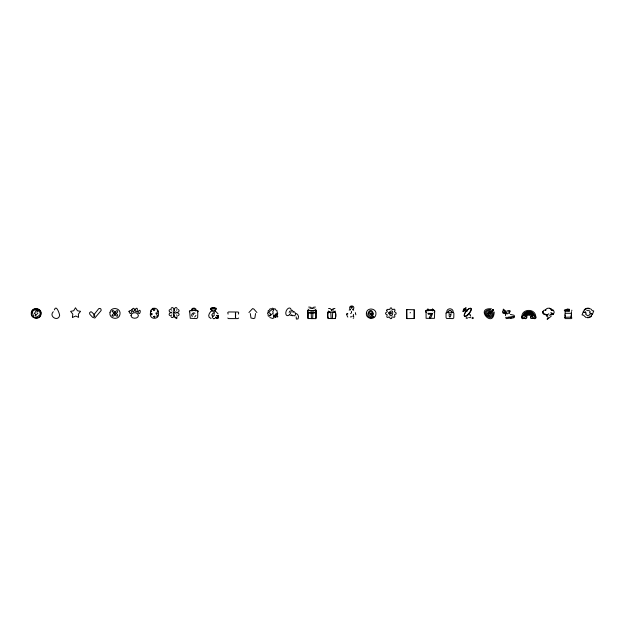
<?xml version="1.0" encoding="UTF-8"?>
<svg xmlns="http://www.w3.org/2000/svg" width="625" height="625" viewBox="0 0 625 625"><rect width="100%" height="100%" fill="white"/><g stroke="black" fill="none" stroke-linecap="round" stroke-linejoin="round"><path stroke-width="0.94" d="M451.688 313.18C452.82 309.375 447.117 309.375 448.242 313.18M545.969 314.43L545.438 314.547L545.969 314.43C541.852 315.891 541.883 308.805 545.969 310.188M542.703 312.57L542.82 313.07L542.836 311.57L542.711 312.062M571.125 316.828L571.195 314.906M509.57 313.18L509.641 311.867M505.484 315.641L505.633 313.18M174.453 314.867C173.508 316.805 176.375 318.945 177.227 316.57M521.836 317.078C521.484 308.18 536.086 308.18 535.727 317.078M173.719 310.789C174.789 308.844 172.164 305.922 170.984 308.562M192.133 310.953C191.773 308.195 195.844 308.195 195.484 310.953M446.766 312.172C446.422 307.664 453.516 307.664 453.164 312.172M191.297 310.875C190.953 307.141 196.672 307.141 196.32 310.875M355.836 314.82L355.742 314.039M275.656 317.094L275.68 316.336M553.289 313.477L552.109 314.656M535.109 317.227C534.469 311.047 526.742 321.031 533.117 317.867M151.391 311.516C151.586 309.812 149.711 312 150.953 312.125M346.703 314.039L346.766 313.633L347.148 314.039M464.164 310.969L465.148 309.375L466.422 309.305M464.852 311.039L465.711 309.844M525.336 316.672C525.641 312.758 531.922 312.758 532.227 316.672M592.516 314.719L590.555 313.727L589.039 315.305L587.156 315.461L585.57 314.102L586.312 313.016L583.18 311.992L582.039 314.922L583.391 315.141L586.016 317.523M296.18 316.828L296.359 319.062L298.055 318.898L298.578 316.43L297.516 314.312L295.633 313.352M195.938 315.453L194.641 317.031M211.492 310.234C210.906 311.891 216.836 311.633 215.289 310.055M35.094 315.883L35.602 314.156L34.398 313.422L36.391 310.625L37.984 310.461L36.945 312.227M212.258 317.109L212.656 315.734L211.687 315.062L213.32 312.773L214.633 312.625L213.82 314.062M506.125 313.055L504.352 313.672L502.68 312.82L504.836 312.242L506.094 312.891L505.469 313.281M523.195 315.625C524.367 310.039 533.203 310.039 534.375 315.625M523.359 315.672C524.5 310.25 533.07 310.25 534.211 315.672M524.312 315.922C525.25 311.453 532.32 311.453 533.258 315.922M524.477 315.969C525.383 311.664 532.188 311.664 533.086 315.969M525.594 316.266C526.266 313.078 531.305 313.078 531.969 316.266M526.531 317.492C526.211 314.547 531 314.109 530.93 317.164M189.672 311.484L190.266 318.297L196.695 318.602L197.672 317.562L197.797 311.266M289.117 312.414L289.914 311.07M355.539 313.688L355.359 312.617M427.625 310.828L427.922 308.969L428.219 310.828M428.219 309.266L427.625 309.266M432.305 310.828L432.602 308.969L432.898 310.828M432.898 309.266L432.305 309.266M583.406 310.852C582.625 311.883 585.289 312.766 585.57 311.703M431.398 313.93L428.484 314.359L427.891 313.328L432.672 313.414L430.68 317.875L429.75 318.18L429.453 317.25L431.633 313.836M523.812 317.906C522.469 320.555 519.781 316.188 522.922 316.531M269.672 315.719C273.023 311.367 264.414 314.898 272.133 309.578C276.078 308.633 271.961 311.383 272.766 312.234M352.969 309.945C356.836 304.633 346.641 304.633 350.508 309.945M565.336 310.914L564.891 314.906L565.43 317.492M552.508 313.883L551.562 314.977M545.398 310.18C546.414 307.469 550.805 307.438 551.781 310.188M547.086 319.094C550.875 315.414 542.609 317.422 548.812 313.789M54.336 309.922C56.141 304.117 59.391 313.227 59.656 315.359C58.336 322.125 48.43 316.508 53.289 311.711M466.719 311.523L467.062 311.438M469.266 313.516L469.117 313.672M93.836 314.867L98.547 308.875L99.195 308.422L100.703 308.68L101.227 310.117L100.898 310.836L94.828 318.031L92.641 317.336L89.898 314.383L89.5 312.906L90.586 311.828L91.375 311.828L94.461 314.633M238.688 318.023L237.828 318.602L228.609 318.602L227.75 318.023M414.125 318.055L414.125 310.031M316.008 309.148L314.047 310.852M331.352 310.32L333.211 308.703L334.938 308.516M192.984 315.047L193.805 313.852M157 315.898C156.211 317.891 158.906 315.742 157.148 315.758M551.742 313.477L551.891 312.961L550.75 312.695M277.117 315.828L277.609 314.094L276.797 313.555L275.859 313.734L275.359 314.93M211.109 309.078C211.914 311.016 209.773 307.461 212.219 307.906C214.023 307.633 219.023 308.047 215.328 309.977L215.336 309.977M275.953 314.883L276.906 314.539L276.508 315.258M410.508 312.562L410.094 312.867M277.211 314.164L277.797 313.305L277.039 312.125L277.102 310.719L275.859 310.078L275.211 308.828L273.812 308.891L272.625 308.133L271.445 308.891L270.039 308.828L269.398 310.078L268.148 310.719L268.219 312.125L267.461 313.305L268.219 314.484L268.148 315.891L269.086 316.336M248.93 312.516L252.625 308.57L253.82 309.023L256.914 312.516M35.305 316.008L37.891 313.141M212.445 317.227L214.547 314.898M492.758 310.18L492.234 310.914L493.25 309.734M350.492 317.023L350.766 316.734A4.742 2.719 0 0 0 351.781 316.758M214.672 308.578L215.039 308.875L214.195 307.977L213.297 308.195L214.43 307.914L215.297 308.477M311.984 308.445L313.586 307.258L315.406 307.062M335.18 310.992L333.656 312.117M171.234 315.43L171.734 314.938M173.148 313.523L173.93 312.742M174.281 312.391L175.07 311.602M176.477 310.195L176.945 309.727M255.555 313.562L254.867 318L253.664 318.602L250.977 318L250.289 313.562M274.797 314.953L273.367 316.977L275.383 315.547M350.625 313.633L351.039 313.227M153.391 308.789L152.953 309.086M213.383 308.109L214.414 308.422M550.203 314.938L551.227 313.961M570.953 317.492L571.391 317.07L571.445 311.703M492.938 309.711L489.234 313.562L493.445 310.242M587.086 317.352L587.273 317.266A4.383 4.383 0 0 0 591.258 315.734L591.453 315.68M269.914 315.906L273.516 312.891M228.102 314.102L227.75 312.523L228.609 311.953L238.18 312.023L238.758 312.883L238.336 314.102M292.727 312.094L294.414 311.664M547.32 319.289L551.188 316.273M506.867 314.102L508.32 313.109L509.109 313.305M94.883 315.836L94.133 316.344C94.359 315.039 94.594 317.312 93.641 315.812M525.305 317.906L524.102 318.336L522.914 317.898M534.664 317.906L533.461 318.336L532.273 317.898M513.492 317.438L514.57 316.383L514.023 315.25L510.375 314.438M276.125 316.773L275.664 317.039L276.086 316.734L275.68 316.883L275.531 316.188M313.68 308.656L314.102 308.43M333.297 310.031L333.703 309.812M349.164 310.094L350.266 309.641M353.188 318.25L353.727 317.992M586.758 310.562L589.219 310.664L590.227 311.766L589.477 312.852L592.609 313.883L593.75 310.945L592.398 310.734L590.586 308.773M434.164 312.508C437.227 308.617 428.07 309.945 426.594 310.125C425.336 310.156 425.336 312.508 426.594 312.539M569.312 310.18L564.273 310.469L569.312 310.766M564.57 310.766L564.57 310.18M571.812 310.766L571.812 310.18M212.203 308.445L213.516 308.008L214.656 308.445M157.875 311.938C158.938 311.086 156.586 309.82 157.344 311.516M178.109 315.68C180.75 314.508 177.828 311.883 175.875 312.953M277.43 317.094L277.852 316.68L277.43 316.258M547.898 315.188L545.875 315.023L544.906 313.898M551.141 310.109C554.672 308.805 555.438 314.867 551.664 314.398M316.336 312.883L316.336 310.617L307.609 310.648L307.734 312.883M312.648 318.648L313 310.961M332.359 318.648L332.703 312.242M407.008 309.484L406.539 309.977L406.539 318.109L407.008 318.602L414.297 318.523L414.375 309.758L406.82 309.562L407.031 318.602M308.664 307.062L310.484 307.258L312.086 308.445M328.539 308.516L329.688 308.5M197.625 311.898L198.266 311.258L197.625 310.523L189.828 310.539L189.352 311.258L189.992 311.898M328.781 311.953C327.039 312.57 327.039 317.984 328.781 318.602M315.359 318.602L316.102 317.859L316.078 313.234L315.359 312.688L308.188 312.906L307.969 317.859L308.711 318.602M334.695 318.602C336.445 317.984 336.445 312.57 334.695 311.953M525.367 316.438C528.609 316.117 525.867 320.602 524.453 317.867M534.641 316.531C537.766 316.219 535.125 320.539 533.758 317.906M512.055 317.852L510.375 317.938M508.617 317.148C509.422 317.461 516.258 315 513.906 317.789L505.977 318.602M290.375 315.25L292.234 315.367M36.18 317.148C48.727 312.234 27.477 304.305 33.742 316.234M170.469 309.422C167.711 309.695 169.578 313.336 171.805 312.219M274.18 317.703L272.625 318.477L269.844 317.523M584.336 310.195L584.539 310.133A4.383 4.383 0 0 1 589.398 308.82M215.094 318.594L213.305 318.602M213.063 318.602L213.961 318.602M569.555 309.68L565.188 309.68L564.547 310.32L565.188 311.211L569.555 311.211M211.781 310.055L215.117 310.055M507.602 310.602L509.867 310.602L510.313 311.211L509.867 311.82L507.602 311.82M506.313 311.211L506.703 311.211M565.539 313.305L570.844 313.305M468.883 314.781L470.461 314.781L470.555 316.133M466.57 317.242L467.289 317.242M472.047 317.242L473.367 317.836L473.195 318.43L472.047 318.602M505.578 317.367L509.18 317.367M468.633 317.617L470.703 317.617M467.289 318.602L465.977 318.008M171.805 312.914C169.578 311.789 167.711 315.438 170.469 315.711M175.875 312.18C177.828 313.25 180.75 310.625 178.109 309.445M152.789 309.117L152.68 308.312L153.539 308.461M505.93 313.133L505.359 312.977M213.516 308.008L210.625 308.344L210.688 309.203L211.773 309.977M544.867 314.656L543.688 313.477M407.086 309.484L407.508 309.734M315.828 310.695L316.516 311.383L316.008 312.789L308.242 312.812C306.617 312.844 308.344 309.82 307.812 310.992L307.914 318.547L315.914 318.648L315.914 310.641M549.555 315.219L550.07 315.32M331.125 318.648L330.781 312.242M311.422 318.648L311.078 310.961M490.5 309.602C476.758 310.32 494.242 325.469 493.008 311.773M211.055 318.5C206.305 317.008 209.828 311.953 212.086 310.281M352.625 309.641L353.727 310.094M491.469 308.836C474.133 307.266 493.305 329.391 494.219 312.008M490.602 310.742C479.359 310.523 493.672 322.93 491.859 311.828M549.727 308.273L550.406 308.578M293.578 311.875L292.047 310.203M330.266 308.703L332.125 310.32M329.828 312.117L328.305 310.992M309.969 308.43L310.391 308.656M195.016 313.227C192.984 311.719 190.406 314.859 192.281 316.562M503.836 312.766C500.617 311.289 503.758 309.875 505.391 311.836M309.43 310.539L308.062 309.148M215.141 310.844L218.055 313.859M353.562 316.164L353.289 315.891A4.742 2 -90 0 0 353.438 314.414M275.383 316.383L273.367 314.953L274.797 316.977M171.266 309.727L171.734 310.195M173.148 311.602L173.93 312.391M174.281 312.742L175.07 313.523M176.477 314.938L176.977 315.43M353.469 316.5L353.859 316.922M352.906 316.242L353.266 316.641M587.07 317.562L587.242 317.68A4.781 4.781 0 0 0 591.555 316.023L591.609 315.82M292.258 315.859L291.727 314.789M347.812 317.086L347.391 316.383A4.742 4.664 -90 0 1 346.844 314.852L346.742 314.453M505.625 311.016L503.281 309.102L503.32 310.766M347.812 314.039L347.602 313.367M505.945 312.391L506.164 312.875M177.039 317.883C176.875 320.531 173.352 315.383 173.609 314.219M589.664 308.578L589.516 308.43A4.781 4.781 0 0 0 584.242 309.859L584.188 310.047M525.742 316.43C525.219 314.562 521.891 315.242 522.461 317.219M569.547 309.312L567.18 308.969L566.938 309.758M434.664 310.883L433.805 310.227L426.086 310.484L426.086 318.336L434.438 318.336L434.695 311.109M177.227 308.562C176.047 305.922 173.422 308.844 174.492 310.789M170.984 316.57C171.836 318.945 174.703 316.805 173.758 314.867M565.188 314.906L565.258 316.828M351.445 311.344L351.445 312.836M466.484 311.062A5.125 1.836 -50.2 0 1 471.352 308.984A5.125 1.836 -50.2 0 1 467.102 315.555A5.125 1.836 -50.2 0 1 464.633 313.93M464.898 313.375A5.125 1.836 -50.2 0 1 466.031 311.633M466.359 310.969A4.93 1.766 -50.2 0 1 471.039 309.453A4.93 1.766 -50.2 0 1 465.75 315.984A4.93 1.766 -50.2 0 1 465.922 311.516M294.648 312.789A1.625 0.977 -67.9 0 1 295.641 313.656A1.625 0.977 -67.9 0 1 294.789 315.594A1.625 0.977 -67.9 0 1 293.531 315.328M216.523 315.555A1.469 1.297 -90 0 1 218.297 316.344A1.469 1.297 -90 0 1 217.469 318.273A1.469 1.297 -90 0 1 215.828 317.203M216.594 315.711A1.297 1.141 -90 0 1 218.148 316.406A1.297 1.141 -90 0 1 217.422 318.109A1.297 1.141 -90 0 1 215.977 317.164A1.469 1.297 -90 0 0 217.609 318.273A1.469 1.297 -90 0 0 218.43 316.344A1.469 1.297 -90 0 0 216.664 315.555M216.734 315.711A1.297 1.141 -90 0 1 218.289 316.406A1.297 1.141 -90 0 1 217.562 318.109A1.297 1.141 -90 0 1 216.117 317.164M112.117 315.219L112.344 316.07L113.594 316.078L117.641 312.031L117.641 310.781L116.383 310.781L112.117 315.219M112.117 311.18L116.391 316.078L117.641 316.07L117.633 314.82L113.602 310.781L112.742 310.555L112.117 311.18M450.945 314.75C449.414 321.945 447.75 310.383 450.945 314.75M72.398 316.867L72.578 317.383L75.812 316.023L78.594 317.383L78.336 314.195L80.562 311.32L77.516 310.789L75.469 307.789L73.656 310.789L70.609 311.32L72.836 314.195L72.398 316.867M373.758 316.859L373.633 317.18C362.445 321.367 370.32 303.016 373.461 314.039C371.688 318.719 368.094 311.531 371.469 313.516C368.906 313.406 372.633 316.328 372.719 313.445C369.023 306.969 366.211 319.531 373.258 316.188L373.758 316.859M463.508 310.891L462.961 311.617L463.625 308.93L466.156 307.805L464.156 309.375L463.508 310.891M386.625 310.242C389.188 312.438 383.719 312.133 386.047 314.336C388.977 314.164 384.914 317.25 387.984 317.547C390.125 315.078 389.305 319.945 391.68 318.461C391.516 316.469 393.133 316.859 394.102 317.406C396.32 316.57 392.773 313.992 396.008 314.133C397.312 311.727 392.633 312.555 395.086 310.242C394.352 308.07 393.422 309.82 392.391 309.625C391.414 309.227 392.273 307.156 390.25 308.102C390.008 311.281 387.68 307.836 386.625 310.242M150.414 313.18C148.914 320.016 159.891 320.016 158.391 313.18C158.742 306.531 150.062 306.531 150.414 313.18M153.719 316.633C154.68 319.055 156.117 314.828 153.719 316.633M366.391 313.047C365.297 319.148 375.383 320.477 375.914 314.297C377 308.203 366.914 306.875 366.391 313.047M31.297 312.727C30.117 318.969 40.43 320.453 41.055 314.125C42.234 307.883 31.922 306.406 31.297 312.727M31.57 312.766C30.445 318.664 40.195 320.062 40.781 314.086C41.906 308.188 32.156 306.789 31.57 312.766M109.992 312.711C108.781 319.109 119.352 320.625 119.992 314.148C121.203 307.75 110.633 306.227 109.992 312.711M487.477 313.156C491.062 321.156 493.172 306.484 487.477 313.156M488.445 313.297C490.008 316.719 490.914 310.453 488.445 313.297M131.875 309.531C133.977 316.664 136.133 304.523 131.875 309.531M131 315.398C130.812 319.188 138.578 319.188 138.391 315.398C137.711 311.766 131.688 311.766 131 315.398M134.938 309.773C137.109 316.539 139.094 304.016 134.938 309.773M128.969 311.328C131 317.977 133.289 307.414 128.969 311.328M388.672 312.922C392.516 322.273 395.484 305.445 388.672 312.922M137.844 311.898C140.102 317.672 141.898 306.195 137.844 311.898M389.992 313.109C391.203 316.453 392.531 310.617 389.992 313.109M151.125 314.008C151.742 316.922 153.117 311.953 151.125 314.008M446.062 313.039L446.023 317.469L446.594 318.445L452.773 318.602L453.758 318.031L453.906 313.328L453.344 312.344L447.156 312.195L446.062 313.039M235.375 313.047L235.664 313.984L235.375 313.047M235.375 314.852L235.664 315.781L235.375 314.852M235.375 316.648L235.664 317.578L235.375 316.648M327.914 312.109L327.984 318.547L335.492 318.547L335.492 312L327.914 312.109M156.055 313.094C156.438 316.789 158.734 311.531 156.055 313.094M351 307.164C351.328 310.484 353.875 305.5 351 307.164M153.094 309.539C153.82 313.078 156.883 307.367 153.094 309.539M564.672 317.297L565.086 318.602L571.297 318.602L571.883 318.008L571.297 317.125L564.672 317.297M492.227 310.141C492.461 312.648 494.867 308.086 492.227 310.141M553.203 314.047L552.203 314.383L553.203 314.047M553.211 310.328L552.727 310.109L553.211 310.328M211.664 309.805L211.172 309.438L211.641 309.805M551.461 309.562L551 309.016L551.461 309.562M289.359 314.828A4.039 2.43 -67.9 0 0 290.281 308.234A4.039 2.43 -67.9 0 0 285.828 312.43A4.039 2.43 -67.9 0 0 289.359 314.828"/></g></svg>
